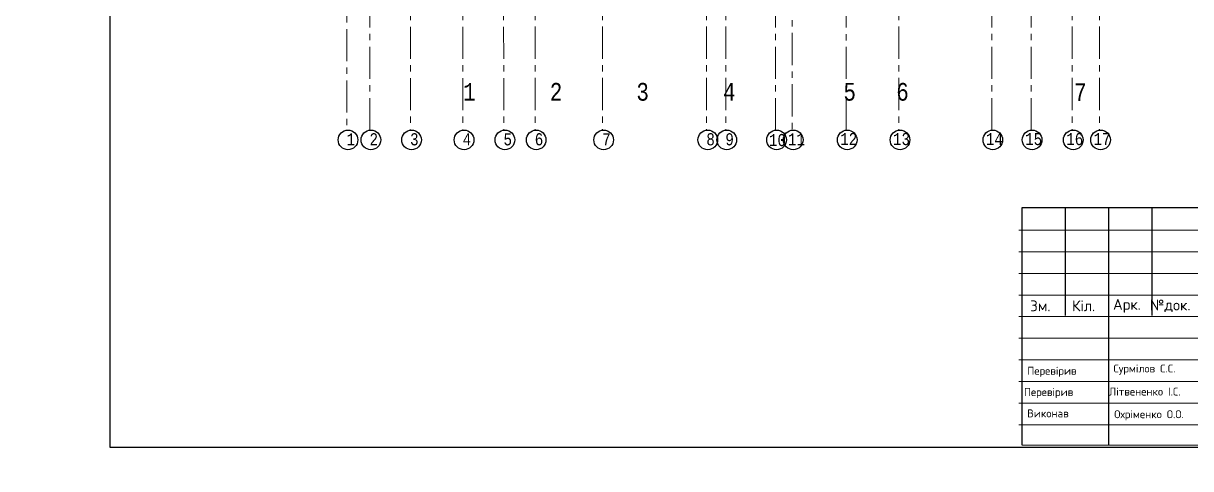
# Model space of a CAD drawing. Header units: millimetres. Extents: x -689206 to 4969298, y -1019800 to 703299.
# Drawn here: x 323329 to 404191, y -402920 to -372065 of the extents above; entities that cross this region are included whole.
import ezdxf

# ---------------------------------------------------------------- set-up
doc = ezdxf.new("R2010")
doc.units = ezdxf.units.MM
doc.linetypes.add('осеваяX2', pattern=[101.6, 63.5, -12.7, 12.7, -12.7])
doc.layers.add('внешняярамка', color=7, linetype='Continuous', lineweight=5, plot=False)
for name, color, linetype, lineweight in [('РАЗМЕРЫ', 7, 'Continuous', 9), ('стены', 7, 'Continuous', 20), ('Штамп', 7, 'Continuous', 5)]:
    doc.layers.add(name, color=color, linetype=linetype, lineweight=lineweight)
doc.layers.add('сетка', color=104, linetype='Continuous')
doc.styles.get("Standard").update_dxf_attribs({"font": 'arial.ttf'})
doc.styles.add('Аннотативный', font='isocteur.ttf', dxfattribs={"width": 0.7, "height": 250})

msp = doc.modelspace()

# ---------------------------------------------------------------- linework, layer by layer
at = {"layer": 'внешняярамка', "lineweight": 5, "ltscale": 50, "const_width": 3}
msp.add_lwpolyline([(323330, -402918.3), (449228.7, -402918.3), (449228.7, -313890), (323330, -313890), (323330, -402918.3)], dxfattribs=at)
at = {"layer": 'РАЗМЕРЫ', "linetype": 'осеваяX2', "lineweight": 5, "ltscale": 35}
for p, q in [((345741.1, -329790), (345741.1, -379462.3)), ((347330.5, -379462.3), (347330.5, -329624.6)), ((350141.1, -329624.6), (350141.1, -379462.3)), ((356532.6, -329624.6), (356612.6, -379462.3)), ((358776.6, -329621), (358776.6, -379462.3)), ((363450.5, -329621), (363450.5, -379462.3)), ((370660.5, -329621), (370660.5, -379462.3)), ((375430.5, -379462.3), (375430.5, -329621)), ((390410.4, -379462.3), (390410.4, -329621)), ((393132.8, -379462.3), (393132.8, -329621)), ((397872, -329621), (397872, -379462.3)), ((376580.2, -344284.9), (376580.2, -379462.3))]:
    msp.add_line(p, q, dxfattribs=at)
at = {"layer": 'сетка', "color": 0}
for centre in [(345818, -380138.7), (347407.4, -380138.7), (350218, -380138.7), (353857.4, -380138.7), (356689.5, -380138.7), (358853.5, -380138.7), (363527.4, -380138.7), (370737.4, -380138.7), (372057.4, -380138.7), (375507.4, -380138.7), (376657.1, -380138.7), (380397.5, -380138.7), (384057.4, -380138.7), (390487.2, -380138.7), (393209.7, -380138.7), (396057.4, -380138.7), (397948.9, -380138.7)]:
    msp.add_circle(centre, 680.7, dxfattribs=at)
at = {"layer": 'стены', "linetype": 'осеваяX2', "lineweight": 5, "ltscale": 35}
for p, q in [((353780.5, -329624.6), (353780.5, -379462.3)), ((371980.5, -329621), (371980.5, -379462.3)), ((383980.5, -329621), (383980.5, -379462.3)), ((395980.5, -329621), (395980.5, -379462.3)), ((380320.6, -331022.6), (380320.6, -379462.3))]:
    msp.add_line(p, q, dxfattribs=at)
at = {"layer": 'Штамп'}
for p, q in [((411765.2, -387892.2), (392284.4, -387892.2)), ((411765.2, -390889.3), (392284.4, -390889.3))]:
    msp.add_line(p, q, dxfattribs=at)
at = {"layer": 'Штамп', "lineweight": 30}
for points in [[(329325.2, -401419.5), (447729.9, -401419.5), (447729.9, -315388.8), (329325.2, -315388.8)], [(447957.2, -401343.8), (392511.7, -401303.2), (392511.7, -384819.4), (447957.3, -384819.4)]]:
    msp.add_lwpolyline(points, close=True, dxfattribs=at)
for points in [[(395508.8, -384819.4), (395508.8, -392312.1)], [(398505.8, -384819.4), (398505.8, -401307.6)], [(401502.9, -384819.4), (401502.9, -392312.1)]]:
    msp.add_lwpolyline(points, dxfattribs=at)
at = {"layer": 'Штамп'}
for points in [[(392284.4, -386393.7), (411765.2, -386393.7)], [(392284.4, -389390.8), (411765.2, -389390.8)], [(392284.4, -392387.8), (411765.2, -392387.8)], [(392284.4, -393886.4), (411765.2, -393886.4)], [(392284.4, -395384.9), (411765.2, -395384.9)], [(392284.4, -396883.4), (411765.2, -396883.4)], [(392284.4, -398381.9), (411765.2, -398381.9)], [(411765.2, -399880.5), (392284.4, -399880.5)]]:
    msp.add_lwpolyline(points, dxfattribs=at)

# ---------------------------------------------------------------- texts
at = {"layer": 'РАЗМЕРЫ', "lineweight": 5, "ltscale": 35, "width": 7009.377, "attachment_point": 1, "style": 'Аннотативный'}
for s, insert, char_height in [('1', (345719.2, -379677.7), 841.3), ('2', (347308.5, -379677.7), 841.3), ('3', (350119.2, -379677.7), 841.3), ('4', (353758.5, -379677.7), 841.3), ('5', (356590.6, -379677.7), 841.3), ('6', (358754.6, -379677.7), 841.3), ('7', (363428.6, -379677.7), 841.3), ('8', (370638.6, -379677.7), 841.3), ('9', (371958.5, -379677.7), 841.3), ('10', (374981.8, -379731), 841.28), ('11', (376291.5, -379677.7), 841.28), ('12', (379912, -379660.9), 841.28), ('13', (383571.9, -379660.9), 841.28), ('14', (390001.8, -379660.9), 841.28), ('15', (392724.2, -379660.9), 841.28), ('16', (395571.9, -379660.9), 841.28), ('17', (397463.4, -379660.9), 841.28)]:
    msp.add_mtext(s, dxfattribs=dict(at, insert=insert, char_height=char_height))
at = {"layer": 'сетка', "color": 0, "char_height": 1230.9, "attachment_point": 1, "style": 'Аннотативный'}
for s, insert, width in [('1', (353798.8, -376192.2), 181.646), ('2', (359798.8, -376192.2), 1230.932), ('3', (365798.8, -376192.2), 181.646), ('4', (371798.8, -376192.2), 181.646), ('5', (380138.9, -376192.2), 181.646), ('6', (383798.8, -376192.2), 181.646), ('7', (396120, -376223.6), 181.646)]:
    msp.add_mtext(s, dxfattribs=dict(at, insert=insert, width=width))
at = {"layer": 'Штамп', "attachment_point": 5}
for s, width, insert, char_height in [('\\pxqc;{\\fISOCPEUR|b0|i0|c204|p34;Зм.}', 2997.055, (393782.9, -391638.6), 749.264), ('\\pxqc;{\\fISOCPEUR|b0|i0|c204|p34;Кіл.}', 2997.055, (396780, -391638.6), 749.264), ('\\pxqc;{\\fISOCPEUR|b0|i0|c204|p34;Арк.}', 2997.055, (399777, -391638.6), 749.264), ('\\pxqc;{\\fISOCPEUR|b0|i0|c204|p34;№док.}', 2997.055, (402774.1, -391638.6), 749.264), ('\\pxql;{\\fISOCPEUR|b0|i0|c204|p34;Перевірив}', 5994.11, (395874.7, -396211.5), 549.404), ('\\pxql;{\\fISOCPEUR|b0|i0|c204|p34;Сурмілов С.С.}', 5994.11, (401843.1, -396056.8), 549.404), ('\\pxql;{\\fISOCPEUR|b0|i0|c204|p34;Перевірив}', 5994.11, (395642.6, -397684.2), 549.404), ('\\pxql;{\\fISOCPEUR|b0|i0|c204|p34;Літвененко І.С.}', 5994.11, (401533.5, -397581.1), 549.404), ('\\pxql;{\\fISOCPEUR|b0|i0|c204|p34;Виконав}', 5994.11, (395863, -399089.2), 549.404), ('\\pxql;{\\fISOCPEUR|b0|i0|c204|p34;Охріменко О.О.}', 5994.11, (401894.7, -399224.2), 549.404)]:
    msp.add_mtext_dynamic_manual_height_columns(s, width=width, gutter_width=3746.3, heights=[0], dxfattribs=dict(at, insert=insert, char_height=char_height))

doc.saveas('drawing.dxf')
